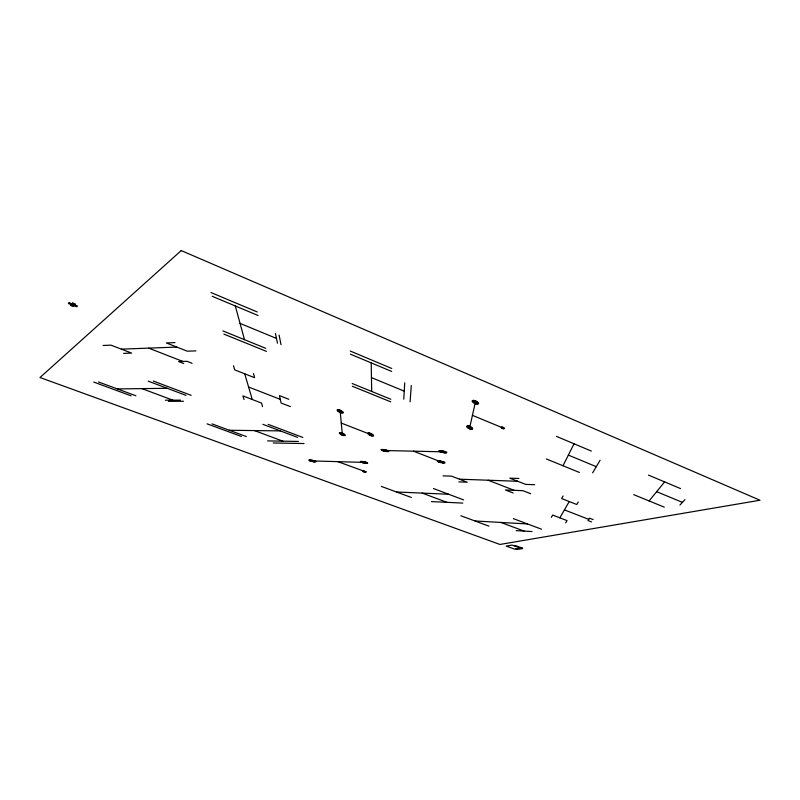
<?xml version="1.0" encoding="UTF-8"?>
<svg xmlns="http://www.w3.org/2000/svg" width="800" height="800" viewBox="0 0 800 800"><rect width="100%" height="100%" fill="white"/><g stroke="black" fill="none" stroke-linecap="round" stroke-linejoin="round"><path stroke-width="1.2" d="M403.78 399.19L404.72 382.8M410.11 401.79L411.29 385.53M469.68 427.62L475.36 402.28M563 465.75L574.03 443.79M551.35 517.38L552.63 515.05L567.05 520.59L565.67 522.87M563.09 495.95L561.66 498.57L576.76 504.51L578.3 501.96M559.86 517.83L569.23 501.55M592.61 472.86L600.11 460.26M649.1 500.94L664.63 481.9M679.93 505.07L684.95 499.61M71.04 304.55L71.81 303.76M74.04 305.74L74.82 304.95M514.08 545.74L515.28 545.54L522.45 548.15L521.24 548.35L512.12 545.08L506.15 546.07L514.3 549.03L521.03 547.95L522.66 548.55L517.19 549.43L515.57 548.84M503.56 428.62L504.02 428.43A2.1 0.7 10.6 0 0 503.99 428.22L503.39 427.66A2.1 0.7 10.6 0 0 502.97 427.44L502.76 427.37M363.88 471.37L364.27 471.59M365.31 471.86L363.63 471.54M103.01 345.47L111 345.15L131.64 353.09L123.62 353.37M174.98 342.6L166.34 342.95L187.26 351.18L195.93 350.88M121.36 349.14L176.84 347.08M117.34 388.93L167.22 388.3M165.38 400.21L180.45 400.13M168.44 401.34L183.51 401.27M229.31 430.27L280.34 430.89M267.62 440.89L298.38 441.45M273.21 442.97L304 443.55M384.96 450.54L442.9 451.82M312.34 460.92L364.04 462.4M443.08 475.86L451.53 476.15L467.27 482.21L458.81 481.89M518.85 478.47L509.81 478.16L525.61 484.38L534.66 484.72M459.43 479.19L517.74 481.28M396.41 491.97L448.63 494.25M431.39 501.59L462.79 503.09M474.97 520.97L527.51 523.95M516.22 530.61L532 531.56M384.33 450.15C381.13 450.2 388.78 451.7 385.6 450.41M440.9 461.76L441.99 462.11L439.6 461.63L440.51 462.07M363.73 462.22L364.8 462.56L362.53 462.1L365.56 462.71L364.03 462.14M364.11 471.39L362.93 471.26L363.74 471.58M364.56 471.65L364.93 471.58M442.95 451.52C438.07 450.93 446.65 453.24 443.6 451.68M384.96 450.26L384.01 449.95A2.77 0.83 12.5 0 0 383.28 449.9A1.77 0.53 12.5 0 0 382.74 449.94L382.7 450.22A1.88 0.57 12.5 0 0 383.27 450.5A2.78 0.84 12.5 0 0 384 450.74M384.95 450.97L386.22 451.33A3.71 1.12 12.5 0 0 387.19 451.4A2.37 0.71 12.5 0 0 387.92 451.34L387.93 450.94A2.36 0.71 12.5 0 0 387.21 450.59A3.7 1.11 12.5 0 0 386.24 450.27L383.69 449.76A3.7 1.11 12.5 0 0 382.72 449.68A2.36 0.71 12.5 0 0 382 449.74L381.95 450.12A2.51 0.76 12.5 0 0 382.71 450.49A3.71 1.12 12.5 0 0 383.68 450.81L384.95 451.11M441.29 461.39L440 461.18A3.72 1.12 11.7 0 0 439 461.1A2.37 0.71 11.7 0 0 438.24 461.15L438.14 461.52A2.52 0.76 11.7 0 0 438.87 461.89A3.73 1.12 11.7 0 0 439.83 462.2L442.69 462.91A4.66 1.4 11.6 0 0 443.93 463.01A2.97 0.89 11.6 0 0 444.88 462.95L444.97 462.46A2.97 0.89 11.6 0 0 444.1 462.03A4.64 1.39 11.7 0 0 442.91 461.63L439.7 460.98A4.64 1.39 11.7 0 0 438.45 460.88A2.97 0.89 11.7 0 0 437.5 460.95L437.37 461.41A3.16 0.95 11.7 0 0 438.3 461.87A4.66 1.4 11.7 0 0 439.49 462.26L441.08 462.64M441.15 462.23L442.79 462.27L441.24 461.67M364.02 461.87L362.8 461.67A3.54 1.02 12.8 0 0 361.88 461.59A2.26 0.65 12.8 0 0 361.2 461.64L361.17 461.99A2.4 0.69 12.8 0 0 361.92 462.34A3.55 1.02 12.8 0 0 362.85 462.64M312.29 460.66L310.87 460.62L312.97 461.28M312.36 461.05L313.81 461.22L312.07 460.98M384.97 450.11L385.92 450.34A2.77 0.83 12.5 0 1 386.65 450.58A1.77 0.53 12.5 0 1 387.19 450.84L387.18 451.14A1.77 0.53 12.5 0 1 386.63 451.19A2.78 0.84 12.5 0 1 385.91 451.13M364.42 471.75L363.52 471.58M312.22 460.28L313.71 460.63A4.3 1.2 13.5 0 1 314.86 461A2.75 0.77 13.5 0 1 315.73 461.4L315.81 461.85A2.75 0.77 13.5 0 1 315.01 461.91A4.32 1.21 13.5 0 1 313.92 461.82L310.97 461.22A4.32 1.21 13.5 0 1 309.83 460.85A2.92 0.82 13.5 0 1 308.9 460.43L308.86 460A2.75 0.77 13.5 0 1 309.66 459.93A4.3 1.2 13.5 0 1 310.76 460.03L313.43 460.69A3.44 0.96 13.5 0 1 314.35 460.98A2.2 0.61 13.5 0 1 315.05 461.3L315.12 461.67A2.2 0.62 13.5 0 1 314.48 461.71A3.45 0.96 13.5 0 1 313.6 461.64L311.52 461.1A2.59 0.72 13.5 0 1 310.83 460.88L310.14 460.47L310.73 460.33A2.58 0.72 13.5 0 1 311.39 460.39L313.16 460.75A2.58 0.72 13.5 0 1 313.85 460.97L314.54 461.37L314.06 461.52A2.59 0.72 13.5 0 1 313.29 461.46M443 451.23L444.31 451.54A3.82 1.18 11.6 0 1 445.29 451.87A2.44 0.75 11.6 0 1 446 452.23L445.93 452.64A2.44 0.76 11.6 0 1 445.15 452.7A3.83 1.18 11.6 0 1 444.12 452.62L441.49 452.09A3.83 1.18 11.6 0 1 440.51 451.76A2.59 0.8 11.6 0 1 439.76 451.38L439.87 450.99A2.44 0.75 11.7 0 1 440.65 450.93A3.82 1.18 11.6 0 1 441.67 451.01L443.96 451.61A2.86 0.88 11.6 0 1 444.69 451.86A1.83 0.57 11.6 0 1 445.23 452.13L445.17 452.44A1.83 0.57 11.6 0 1 444.58 452.48A2.87 0.89 11.6 0 1 443.82 452.42L441.84 452.02A2.87 0.89 11.6 0 1 441.11 451.78A1.95 0.6 11.6 0 1 440.54 451.49L440.62 451.2A1.83 0.57 11.6 0 1 441.21 451.15A2.86 0.88 11.6 0 1 441.98 451.21M502.69 427.48L501.93 427.53A1.58 0.53 10.6 0 0 501.94 427.71L502.39 428.13A1.58 0.53 10.6 0 0 502.71 428.29L503.72 428.3A1.57 0.53 10.6 0 0 503.7 428.14L503.25 427.73A1.57 0.53 10.6 0 0 502.93 427.57L501.66 427.36A2.1 0.71 10.6 0 0 501.64 427.64L502.24 428.2A2.1 0.71 10.6 0 0 502.67 428.41L504.1 428.74A1.68 0.56 10.6 0 0 504.32 428.55A2.62 0.88 10.6 0 0 504.28 428.29L503.54 427.59A2.62 0.88 10.6 0 0 503 427.32A1.78 0.6 10.6 0 0 502.32 427.11L501.53 427.11A1.68 0.56 10.6 0 0 501.32 427.31A2.63 0.88 10.6 0 0 501.35 427.57L502.1 428.27A2.63 0.88 10.6 0 0 502.63 428.53A1.68 0.56 10.6 0 0 503.27 428.74M364.85 471.48L365.89 471.87L337.83 461.65M98.51 381.97L135.91 395.78M212.03 423.89L246.36 436.56M381.33 486.4L411.32 497.47M460.86 515.76L488.91 526.12M93.71 382.06L131.06 395.82M207.1 423.84L241.4 436.48M141.9 388.62L172.88 400.17M254.45 430.58L282.87 441.17M422.17 493.09L446.96 502.34M500.9 522.44L524.08 531.08M148.17 381.13L186 395.37M262.9 424.33L297.54 437.37M433.46 488.54L463.61 499.89M513.35 518.62L541.5 529.21M153.3 381.04L191.18 395.33M268.16 424.37L302.82 437.45M183.69 363.5L178.64 361.54L187.02 361.31L192.08 363.28M591.55 521.91L587.96 520.52L589.53 518.18L593.14 519.59M290.36 406.59L281.1 403L279.42 395.61L288.84 399.29M513.12 492.96L505.43 489.98L522.95 490.69L530.64 493.69M148.63 348.12L182.82 361.43M248.6 387.02L280.27 399.34M341.28 423.07L370.68 434.52M413.49 451.17L441.19 461.95M488.15 480.22L514.15 490.33M564.43 509.89L588.74 519.35M222.91 330.9L265.75 348.33M352.2 383.52L390.86 399.26M223.91 334.12L266.47 351.39M352.36 386.26L390.79 401.86M546.34 458.95L579.41 472.46M633.71 494.65L664.27 507.14M240.06 323.39L276.48 338.42M371.46 377.62L404.24 391.15M472.43 415.34L502.82 427.93M568.36 455.09L596.29 466.67M656.65 491.68L682.42 502.36M212.13 296.26L258.07 315.5M350.45 354.19L391.63 371.43M556.46 436.39L591.34 451.07M648.47 475.1L680.55 488.59M210.96 292.53L257.24 311.97M350.26 351.04L391.71 368.45M233.48 365.72L234.78 369.89L254.61 377.7L253.5 373.63M244.03 399.54L242.89 395.89L261.56 403.07L262.53 406.63M244.73 373.81L252.26 399.49M235.3 305.96L244.51 339.69M275.46 333.53L277.47 343.2M279.08 335.04L281.02 344.66M340.2 411.39L342.3 434.13M371.21 362.88L371.69 391.45M442.56 461.7A3.72 1.12 11.7 0 1 443.52 462.01A2.38 0.71 11.6 0 1 444.21 462.36L444.15 462.75A2.38 0.72 11.6 0 1 443.38 462.8A3.73 1.12 11.6 0 1 442.39 462.72M311.25 461.16A3.45 0.96 13.5 0 1 310.33 460.87A2.34 0.65 13.5 0 1 309.58 460.52L309.56 460.18A2.2 0.61 13.5 0 1 310.19 460.13A3.44 0.96 13.5 0 1 311.07 460.21M365.24 462.16A3.54 1.02 12.8 0 1 366.17 462.47A2.26 0.65 12.8 0 1 366.87 462.8L366.88 463.17A2.26 0.65 12.8 0 1 366.2 463.22A3.55 1.02 12.8 0 1 365.28 463.14L363.14 462.58A2.66 0.77 12.8 0 1 362.45 462.36A1.8 0.52 12.8 0 1 361.89 462.1L362.42 461.79A2.65 0.76 12.8 0 1 363.11 461.85L364.94 462.22A2.65 0.76 12.8 0 1 365.64 462.45L366.31 462.87L365.66 463.01A2.66 0.77 12.8 0 1 364.97 462.96M339.07 410.75C340.45 413.36 342.75 410.93 339.07 410.75M339.63 411.07L340.81 411.63L339.63 411.07M341.23 433.55L343.45 434.57L341.23 433.55M341.76 433.84L342.87 434.35L341.76 433.84M369.62 433.92L371.84 434.97L369.62 433.92M370.15 434.22L371.26 434.74L370.15 434.22M474.25 401.58C475.04 404.5 478.42 401.73 474.25 401.58M474.81 401.93L475.99 402.55L474.81 401.93M69.14 302.71L68.37 303.5L76.7 306.78L77.48 306L69.14 302.71M72.78 303.02L70.42 305.43L73.08 306.47L75.45 304.07L72.78 303.02M468.63 426.98C469.45 429.61 472.51 427.13 468.63 426.98M469.15 427.3L470.27 427.86L469.15 427.3M502.3 427.6L503.42 428.18L502.3 427.6M181.22 250.57L40 377.52L499.91 544.46L760 500.23L181.22 250.57M360.49 461.45L360.46 461.89A3 0.86 12.8 0 0 361.39 462.33A4.44 1.28 12.8 0 0 362.55 462.7L365.58 463.32A4.44 1.28 12.8 0 0 366.74 463.42A2.83 0.81 12.8 0 0 367.59 463.36L367.58 462.89A2.83 0.81 12.8 0 0 366.7 462.48A4.42 1.27 12.8 0 0 365.54 462.1L362.49 461.48A4.42 1.27 12.8 0 0 361.34 461.39A2.83 0.81 12.8 0 0 360.49 461.45M381.25 449.54L381.2 450.01A3.14 0.95 12.6 0 0 382.15 450.48A4.64 1.4 12.5 0 0 383.36 450.88L386.54 451.52A4.64 1.4 12.5 0 0 387.75 451.62A2.96 0.89 12.5 0 0 388.66 451.54L388.67 451.04A2.95 0.89 12.5 0 0 387.77 450.6A4.62 1.39 12.5 0 0 386.56 450.21L383.37 449.56A4.62 1.39 12.5 0 0 382.16 449.47A2.95 0.89 12.6 0 0 381.25 449.54M384.22 450.34L385.75 450.7L384.22 450.34M362.68 471.1L363.12 471.52A2.16 0.61 12.8 0 0 363.68 471.7L365.16 472A2.16 0.61 12.8 0 0 365.73 472.05L366.26 471.94L365.81 471.65A2.16 0.6 12.8 0 0 365.14 471.43L363.66 471.12A2.16 0.6 12.8 0 0 363.1 471.07L362.68 471.1M439.11 450.78L438.97 451.27A3.24 1 11.7 0 0 439.92 451.75A4.79 1.48 11.6 0 0 441.14 452.16L444.43 452.82A4.79 1.48 11.6 0 0 445.71 452.92A3.05 0.94 11.6 0 0 446.69 452.85L446.78 452.34A3.05 0.94 11.6 0 0 445.89 451.88A4.77 1.47 11.6 0 0 444.66 451.47L441.36 450.81A4.77 1.47 11.6 0 0 440.08 450.71A3.05 0.94 11.7 0 0 439.11 450.78M442.14 451.61L443.72 451.98L442.14 451.61M438.98 461.35L438.9 461.62A1.89 0.57 11.7 0 0 439.45 461.9A2.79 0.84 11.7 0 0 440.17 462.14L442.09 462.53A2.79 0.84 11.7 0 0 442.84 462.59A1.78 0.54 11.6 0 0 443.41 462.55L443.46 462.26A1.78 0.54 11.6 0 0 442.94 462A2.79 0.84 11.7 0 0 442.22 461.76L440.3 461.37A2.79 0.84 11.7 0 0 439.55 461.31A1.78 0.54 11.7 0 0 438.98 461.35M337.95 409.68L337.37 409.79A3.19 1.03 13.4 0 0 337.13 410.18A4.99 1.62 13.4 0 0 337.38 410.7L339.19 412.07A4.99 1.61 13.3 0 0 340.31 412.59A3.18 1.03 13.4 0 0 341.57 412.97L343.02 412.98A3.18 1.03 13.4 0 0 343.26 412.59A4.98 1.61 13.4 0 0 343.02 412.07L341.22 410.71A4.98 1.61 13.4 0 0 340.09 410.18A3.38 1.09 13.4 0 0 338.75 409.77L337.95 409.68M338.4 410.02L337.93 410.11A2.55 0.82 13.4 0 0 337.75 410.42A3.99 1.29 13.4 0 0 337.95 410.84L339.39 411.93A3.99 1.29 13.4 0 0 340.29 412.35A2.54 0.82 13.4 0 0 341.29 412.66L342.46 412.66A2.54 0.82 13.4 0 0 342.65 412.35A3.98 1.28 13.4 0 0 342.45 411.94L341.01 410.84A3.98 1.29 13.4 0 0 340.11 410.42A2.7 0.87 13.4 0 0 339.04 410.09L338.4 410.02M338.85 410.36L338.5 410.43A1.91 0.62 13.4 0 0 338.36 410.66A2.99 0.97 13.4 0 0 338.51 410.98L339.59 411.8A2.99 0.97 13.4 0 0 340.27 412.11A1.91 0.62 13.4 0 0 341.02 412.34L341.89 412.34A1.91 0.62 13.4 0 0 342.04 412.11A2.99 0.96 13.4 0 0 341.89 411.8L340.81 410.98A2.99 0.97 13.4 0 0 340.13 410.67A2.03 0.66 13.4 0 0 339.33 410.42L338.85 410.36M473.32 400.38L472.6 400.51A3.5 1.24 11 0 0 472.18 400.95A5.48 1.94 11 0 0 472.29 401.53L473.92 403.05A5.48 1.93 11 0 0 475.06 403.63A3.49 1.23 11 0 0 476.39 404.05L478.11 404.05A3.49 1.23 11.1 0 0 478.53 403.62A5.46 1.92 11.1 0 0 478.43 403.04L476.8 401.51A5.47 1.93 11.1 0 0 475.66 400.93A3.71 1.31 11.1 0 0 474.23 400.48L473.32 400.38M473.73 400.76L473.15 400.87A2.8 0.99 11 0 0 472.82 401.22A4.39 1.55 11 0 0 472.9 401.68L474.21 402.9A4.38 1.55 11 0 0 475.12 403.36A2.8 0.98 11 0 0 476.19 403.7L477.56 403.7A2.79 0.98 11.1 0 0 477.89 403.35A4.37 1.54 11.1 0 0 477.81 402.89L476.51 401.67A4.38 1.54 11.1 0 0 475.6 401.2A2.97 1.05 11.1 0 0 474.46 400.84L473.73 400.76M474.14 401.15L473.7 401.22A2.1 0.74 11.1 0 0 473.45 401.48A3.29 1.16 11 0 0 473.52 401.83L474.5 402.74A3.29 1.16 11 0 0 475.18 403.09A2.1 0.74 11 0 0 475.98 403.35L477.01 403.34A2.1 0.74 11.1 0 0 477.26 403.08A3.28 1.16 11.1 0 0 477.2 402.74L476.22 401.82A3.28 1.16 11.1 0 0 475.54 401.48A2.23 0.79 11.1 0 0 474.68 401.2L474.14 401.15M340.17 432.58L339.62 432.67A3.01 0.92 13.2 0 0 339.4 433.01A4.72 1.45 13.2 0 0 339.63 433.48L341.33 434.73A4.72 1.44 13.2 0 0 342.39 435.2A3.01 0.92 13.2 0 0 343.58 435.56L344.96 435.58A3.01 0.92 13.2 0 0 345.19 435.24A4.71 1.44 13.3 0 0 344.96 434.78L343.26 433.53A4.71 1.44 13.3 0 0 342.2 433.05A3.2 0.98 13.3 0 0 340.93 432.66L340.17 432.58M340.6 432.89L340.16 432.96A2.41 0.74 13.2 0 0 339.98 433.24A3.77 1.16 13.2 0 0 340.16 433.61L341.53 434.61A3.77 1.15 13.2 0 0 342.37 434.99A2.41 0.74 13.2 0 0 343.32 435.28L344.43 435.29A2.4 0.73 13.2 0 0 344.61 435.02A3.77 1.15 13.3 0 0 344.43 434.65L343.07 433.65A3.77 1.15 13.3 0 0 342.22 433.27A2.56 0.78 13.3 0 0 341.2 432.96L340.6 432.89M341.02 433.2L340.69 433.25A1.81 0.55 13.2 0 0 340.56 433.46A2.83 0.87 13.2 0 0 340.7 433.74L341.72 434.49A2.83 0.87 13.2 0 0 342.35 434.77A1.81 0.55 13.2 0 0 343.07 434.99L343.9 435A1.8 0.55 13.2 0 0 344.03 434.8A2.83 0.86 13.2 0 0 343.89 434.52L342.88 433.77A2.83 0.86 13.3 0 0 342.24 433.48A1.92 0.59 13.2 0 0 341.48 433.25L341.02 433.2M368.61 432.94L368.03 433.03A3.06 0.95 12.8 0 0 367.77 433.38A4.79 1.49 12.8 0 0 367.98 433.86L369.65 435.12A4.79 1.49 12.8 0 0 370.71 435.6A3.05 0.95 12.8 0 0 371.9 435.97L373.32 435.99A3.05 0.95 12.8 0 0 373.58 435.64A4.78 1.48 12.8 0 0 373.38 435.17L371.72 433.91A4.78 1.48 12.8 0 0 370.66 433.42A3.24 1.01 12.8 0 0 369.38 433.03L368.61 432.94M369.02 433.26L368.56 433.33A2.45 0.76 12.8 0 0 368.36 433.61A3.83 1.19 12.8 0 0 368.52 433.99L369.85 435A3.83 1.19 12.8 0 0 370.7 435.39A2.44 0.76 12.8 0 0 371.66 435.68L372.8 435.7A2.44 0.76 12.8 0 0 373 435.42A3.82 1.19 12.8 0 0 372.84 435.04L371.52 434.03A3.83 1.19 12.8 0 0 370.66 433.64A2.6 0.81 12.8 0 0 369.64 433.33L369.02 433.26M369.44 433.57L369.09 433.63A1.83 0.57 12.8 0 0 368.94 433.84A2.87 0.89 12.8 0 0 369.06 434.12L370.06 434.88A2.87 0.89 12.8 0 0 370.7 435.17A1.83 0.57 12.8 0 0 371.42 435.39L372.27 435.4A1.83 0.57 12.8 0 0 372.42 435.19A2.87 0.89 12.8 0 0 372.3 434.91L371.31 434.15A2.87 0.89 12.8 0 0 370.67 433.86A1.95 0.6 12.8 0 0 369.9 433.62L369.44 433.57M467.74 425.91L467.06 426.01A3.29 1.09 11.2 0 0 466.68 426.39A5.16 1.71 11.1 0 0 466.79 426.91L468.34 428.28A5.16 1.71 11.1 0 0 469.41 428.81A3.29 1.09 11.1 0 0 470.67 429.2L472.28 429.22A3.28 1.09 11.2 0 0 472.66 428.84A5.14 1.7 11.2 0 0 472.56 428.32L471.02 426.95A5.15 1.71 11.2 0 0 469.94 426.42A3.49 1.16 11.2 0 0 468.6 426L467.74 425.91M468.13 426.25L467.59 426.33A2.63 0.88 11.2 0 0 467.28 426.64A4.13 1.37 11.1 0 0 467.36 427.05L468.6 428.15A4.12 1.37 11.1 0 0 469.46 428.57A2.63 0.87 11.2 0 0 470.47 428.89L471.76 428.9A2.63 0.87 11.2 0 0 472.07 428.59A4.12 1.36 11.2 0 0 471.99 428.18L470.75 427.08A4.12 1.37 11.2 0 0 469.89 426.66A2.79 0.93 11.2 0 0 468.81 426.32L468.13 426.25M468.52 426.59L468.11 426.65A1.98 0.66 11.2 0 0 467.88 426.88A3.09 1.03 11.2 0 0 467.94 427.19L468.87 428.02A3.09 1.03 11.1 0 0 469.52 428.33A1.97 0.65 11.2 0 0 470.27 428.57L471.24 428.58A1.97 0.65 11.2 0 0 471.47 428.35A3.09 1.02 11.2 0 0 471.41 428.04L470.48 427.22A3.09 1.02 11.2 0 0 469.84 426.9A2.1 0.7 11.2 0 0 469.03 426.65L468.52 426.59"/></g></svg>
